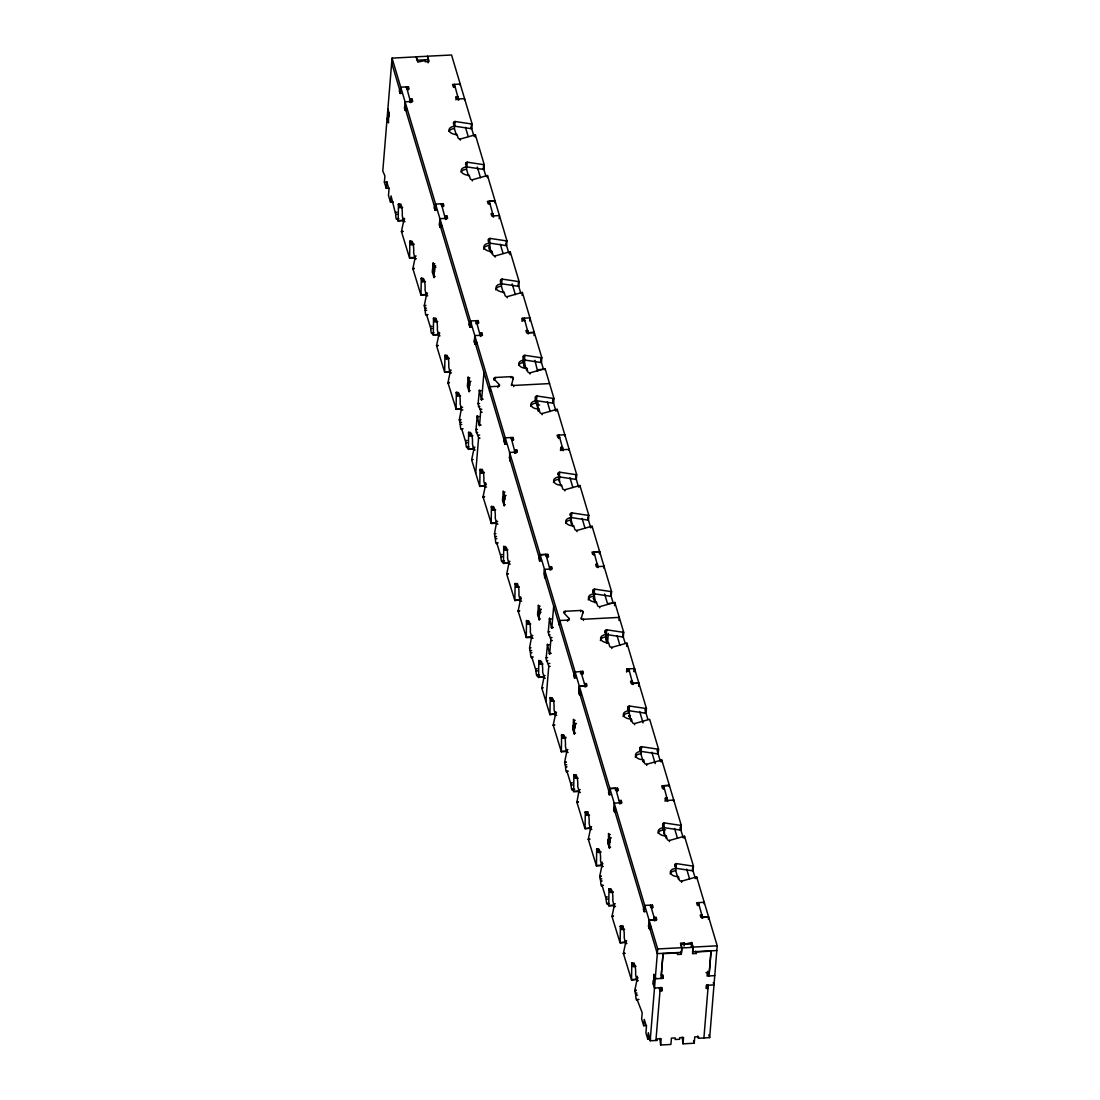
<?xml version="1.0" encoding="UTF-8"?>
<svg xmlns="http://www.w3.org/2000/svg" width="1100" height="1100" viewBox="0 0 1100 1100"><rect width="100%" height="100%" fill="white"/><g stroke="black" fill="none" stroke-linecap="round" stroke-linejoin="round"><path stroke-width="1.5" d="M393.401 202.056L390.527 202.208L391.05 195.869L395.711 214.363A3.905 0.715 87 0 0 396.192 218.625A3.905 0.715 87 0 0 397.031 218.666L398.186 221.086L398.461 203.83L399.809 207.597L402.683 207.446M398.214 220.577L403.961 220.344L403.975 218.281M401.459 231.564L409.585 258.17L409.86 240.914L411.207 244.681L414.081 244.53A6.848 1.265 87 0 1 414.123 244.049M426.772 293.439L426.759 294.442L420.998 294.814L421.259 277.984L422.592 281.751L425.48 281.6M439.065 332.434L439.051 334.428L433.304 334.799L433.551 317.969L434.899 321.736L437.772 321.585M436.549 345.716L444.675 372.309L444.95 355.053L446.297 358.82L449.171 358.669A6.848 1.265 87 0 1 449.212 358.188M457.683 395.89A6.848 1.265 87 0 1 459.374 394.336A6.848 1.265 87 0 1 460.144 403.879L461.409 408.581L456.087 408.939L456.349 392.123L457.683 395.89L460.57 395.739M474.155 447.562L474.141 448.566L468.394 448.938L468.641 432.107L469.989 435.875L472.862 435.724M471.639 459.855L479.765 486.447L480.04 469.191L481.388 472.959L484.261 472.808A6.848 1.265 87 0 1 484.303 472.326M479.793 485.939L485.54 485.705L485.554 482.639M492.772 510.029A6.848 1.265 87 0 1 494.464 508.475A6.848 1.265 87 0 1 495.234 518.018L496.499 522.72L491.178 523.077L491.439 506.261L492.772 510.029L495.66 509.877M509.245 561.701L509.231 562.705L503.484 563.062L503.731 546.246L505.079 550.014L507.953 549.862M508.159 574.021L506.715 574.104L514.855 600.572L515.13 583.33L516.477 587.098L519.351 586.933M514.882 600.077L520.63 599.844L520.644 596.777M527.862 624.168A6.848 1.265 87 0 1 529.554 622.614A6.848 1.265 87 0 1 530.324 632.156L531.589 636.845L526.268 637.216L526.529 620.4L527.862 624.168L530.75 624.016M543.964 676.857L538.574 677.201L538.821 660.385L540.169 664.152L543.043 664.001M541.819 688.119L549.945 714.711L550.22 697.455L551.567 701.223L554.441 701.071M549.973 714.216L555.72 713.982L555.734 711.92M553.217 725.202L561.344 751.795L561.619 734.539L562.952 738.306L565.84 738.155A6.848 1.265 87 0 1 565.936 737.206M575.259 778.291A6.848 1.265 87 0 1 576.936 776.737A6.848 1.265 87 0 1 577.706 786.28L578.971 790.969L573.664 791.34L573.911 774.524L575.259 778.291L578.132 778.14M590.824 827.049L590.81 828.053L585.049 828.424L585.31 811.594L586.658 815.361L589.531 815.21M588.308 839.341L596.434 865.934L596.709 848.678L598.043 852.445L600.93 852.294A6.848 1.265 87 0 1 600.971 851.812M596.434 865.906L602.195 865.631L602.223 862.125M614.501 905.107L608.754 905.479L609.001 888.662L610.349 892.43L613.223 892.279A6.848 1.265 87 0 1 613.264 891.798M625.914 941.188L625.9 942.191L620.139 942.549L620.4 925.732L621.734 929.5L624.621 929.349M623.398 953.48L631.524 980.059L631.799 962.816L633.132 966.584L636.02 966.433M631.551 979.564L637.299 979.33L637.312 976.264M409.612 257.702L415.36 257.359M426.759 294.47L420.984 295.24L412.857 268.647M439.051 334.455L433.276 335.225L432.135 332.722A3.905 0.715 87 0 1 431.283 332.764A3.905 0.715 87 0 1 430.801 328.501L426.553 314.683A3.905 0.715 87 0 1 425.714 314.641A3.905 0.715 87 0 1 425.219 310.379L424.243 305.759L425.686 305.759M444.703 371.841L450.45 371.498M474.141 448.594L468.366 449.364L467.225 446.861A3.905 0.715 87 0 1 466.373 446.902A3.905 0.715 87 0 1 465.891 442.64L461.656 428.739A3.905 0.715 87 0 1 460.804 428.78A3.905 0.715 87 0 1 460.309 424.518L459.346 419.87M509.231 562.732L503.456 563.502L502.301 561.082A3.905 0.715 87 0 1 501.462 561.041A3.905 0.715 87 0 1 500.981 556.779L496.746 542.877A3.905 0.715 87 0 1 495.894 542.919A3.905 0.715 87 0 1 495.399 538.656L494.436 533.995M561.371 751.327L567.119 750.984M590.81 828.08L585.035 828.85L576.909 802.258M596.461 865.466L602.209 865.122M625.9 942.219L620.125 942.989L611.985 916.506L613.429 916.438M403.961 220.371L398.186 221.045M456.087 408.939L447.947 382.786M485.54 485.732L479.765 486.42M491.178 523.077L483.038 496.925M520.63 599.871L514.855 600.545M526.268 637.216L518.127 611.064M538.56 677.243L543.95 677.352L541.86 687.83L543.29 687.761M555.72 714.01L549.945 714.684M573.65 791.381L572.481 789.346A3.905 0.715 87 0 1 571.643 789.305A3.905 0.715 87 0 1 571.161 785.043L566.926 771.155A3.905 0.715 87 0 1 566.074 771.196A3.905 0.715 87 0 1 565.579 766.92L564.616 762.273M608.74 905.506L607.571 903.485A3.905 0.715 87 0 1 606.732 903.444A3.905 0.715 87 0 1 606.251 899.181L602.016 885.294A3.905 0.715 87 0 1 601.164 885.335A3.905 0.715 87 0 1 600.669 881.059L599.706 876.411M637.299 979.357L631.524 980.031M450.45 371.786L444.675 372.281M508.2 573.623L506.77 573.691L508.819 563.846L507.526 558.002A6.848 1.265 87 0 0 506.756 548.46A6.848 1.265 87 0 0 505.079 550.014M578.38 801.886L576.95 801.969L578.971 790.969M477.18 415.869L475.942 430.746L478.596 437.69L475.695 473.206M537.763 409.942L538.051 402.902L535.851 399.396M549.519 654.184L547.484 644.132L546.109 658.914L548.763 666.174L545.875 701.47M402.93 231.192L401.5 231.275L403.549 221.581L402.256 215.586A6.848 1.265 87 0 0 401.486 206.058A6.848 1.265 87 0 0 399.809 207.597M414.329 268.276L412.899 268.359L414.947 258.679L413.655 252.67A6.848 1.265 87 0 0 412.885 243.127A6.848 1.265 87 0 0 411.207 244.681M425.728 305.36L424.297 305.429L426.332 295.749L425.054 289.74A6.848 1.265 87 0 0 424.284 280.197A6.848 1.265 87 0 0 422.592 281.751M438.02 345.345L436.59 345.414L438.639 335.734L437.346 329.725A6.848 1.265 87 0 0 436.576 320.183A6.848 1.265 87 0 0 434.899 321.736M449.419 382.415L447.989 382.498L450.038 372.804L448.745 366.809A6.848 1.265 87 0 0 447.975 357.266A6.848 1.265 87 0 0 446.297 358.82M460.817 419.499L459.388 419.567L461.409 408.581M473.11 459.484L471.68 459.553L473.729 449.873L472.436 443.864A6.848 1.265 87 0 0 471.666 434.321A6.848 1.265 87 0 0 469.989 435.875M484.509 496.554L483.079 496.636L485.127 486.942L483.835 480.947A6.848 1.265 87 0 0 483.065 471.405A6.848 1.265 87 0 0 481.388 472.959M495.908 533.638L494.478 533.706L496.499 522.72M508.805 564.149L510.235 564.08M519.599 610.692L518.169 610.775L520.217 601.081L518.925 595.086A6.848 1.265 87 0 0 518.155 585.544A6.848 1.265 87 0 0 516.477 587.098M530.998 647.763L529.567 647.845L531.589 636.845M554.689 724.831L553.259 724.9L555.294 715.22L554.015 709.211A6.848 1.265 87 0 0 553.245 699.683A6.848 1.265 87 0 0 551.567 701.223M566.087 761.901L564.658 761.984L566.692 752.29L565.414 746.295A6.848 1.265 87 0 0 564.644 736.753A6.848 1.265 87 0 0 562.952 738.306M578.985 792.426L580.415 792.357M589.779 838.97L588.349 839.039L590.384 829.359L589.105 823.35A6.848 1.265 87 0 0 588.335 813.808A6.848 1.265 87 0 0 586.658 815.361M601.178 876.04L599.748 876.122L601.783 866.429L600.504 860.434A6.848 1.265 87 0 0 599.734 850.891A6.848 1.265 87 0 0 598.043 852.445M613.47 916.025L612.04 916.107L614.089 906.414L612.796 900.419A6.848 1.265 87 0 0 612.026 890.876A6.848 1.265 87 0 0 610.349 892.43M624.869 953.109L623.439 953.178L625.474 943.497L624.195 937.489A6.848 1.265 87 0 0 623.425 927.946A6.848 1.265 87 0 0 621.734 929.5M636.268 990.179L634.837 990.261L636.873 980.567L635.594 974.572A6.848 1.265 87 0 0 634.824 965.03A6.848 1.265 87 0 0 633.132 966.584M481.47 400.029L479.421 389.978L478.046 404.181L480.7 411.015L479.504 425.837M478.569 438.199L480.013 438.116M538.148 405.144L539.591 405.061M549.491 618.255L548.226 632.569L550.88 639.293L549.656 654.143M409.585 258.17L415.346 257.868M474.127 449.061L473.853 448.154M561.344 751.795L567.105 751.492M481.621 399.96L483.959 372.405M553.685 606.224L551.788 628.265M581.144 619.025L583.041 611.875A1.952 1.169 5 0 0 580.745 610.459L565.235 611.284A1.952 1.169 5 0 0 563.846 612.879L569.085 618.502L568.961 619.96M389.139 188.183L386.265 188.334L384.381 182.242L384.904 175.904L382.786 171.009L392.054 58.135L416.199 56.856L417.766 62.123L424.779 60.569L425.123 61.737L428.973 61.531L427.391 56.279L416.212 56.801L417.271 60.225L428.464 59.634L428.203 62.81M388.163 121.729L388.933 112.489M386.265 188.334L386.788 181.995L389.001 189.214L388.479 195.553L390.527 202.208M433.152 267.066L433.07 262.749L434.816 268.455L434.555 271.631L434.211 270.49M489.459 249.274L490.022 242.509M524.219 367.469L524.893 359.356M537.598 371.36L534.944 360.332M559.309 481.607L559.749 476.19M593.464 598.482L594.179 598.441L594.619 593.038M607.544 643.019L608.327 633.408M628.664 712.607L629.489 709.871M646.58 1025.558L643.706 1025.709L644.229 1019.37L646.442 1026.589L645.92 1032.928L647.79 1039.019L650.678 1038.867M647.79 1039.019L648.312 1032.68L650.169 1040.737L657.195 1040.449L657.319 1038.867L661.169 1038.661L660.646 1045L670.904 1044.464L671.426 1038.125L675.263 1037.919L675.139 1039.5L679.594 1039.266L679.717 1037.685L683.554 1037.479L683.031 1043.817L694.237 1043.226L694.76 1036.888L698.596 1036.695L698.459 1038.276L709.679 1037.602L716.815 950.551L692.643 951.789L693.055 947.1L691.707 942.562L684.695 944.116L684.337 942.947L680.501 943.14L681.862 947.691L681.45 952.38L657.291 953.645L648.697 924.811M653.441 984.596L654.197 975.356M650.169 1040.737L657.704 948.956L392.054 58.135M661.018 978.477L663.066 953.398M655.93 1040.435L660.261 987.731M659.299 988.611L660 990.894L661.911 990.784L662.173 987.621L654.5 988.02M656.824 978.367L653.936 978.519L653.854 974.215L655.256 978.78L662.929 978.367L663.19 975.205L661.279 975.301L663.053 953.673L677.614 952.916L677.476 954.497L681.312 954.291L681.835 947.952L680.79 944.529L691.982 943.938L693.041 947.361L692.519 953.7L696.355 953.494L696.479 951.912L711.04 951.143L709.266 972.785L707.341 972.881L707.08 976.044L714.766 975.645M659.849 1038.4L660.646 1045M682.248 1037.231L683.031 1043.817M691.721 947.114L691.982 943.938M711.054 950.854L709.005 975.947L707.602 971.396M703.904 1037.987L708.249 985.201M497.874 387.461L497.97 386.293A1.952 1.169 5 0 0 499.359 384.697L494.12 379.074A1.952 1.169 5 0 1 495.509 377.479L511.019 376.654A1.952 1.169 5 0 1 513.315 378.07L513.205 379.239M510.922 377.836L511.019 376.654M529.526 648.134L530.489 652.795A3.905 0.715 87 0 0 530.984 657.058A3.905 0.715 87 0 0 531.822 657.099L533.252 657.016M567.6 621.266L567.696 620.098A1.952 1.169 5 0 0 569.085 618.502M580.649 611.641L580.745 610.459M638.949 999.446L637.092 999.501A3.905 0.715 87 0 1 636.254 999.46A3.905 0.715 87 0 1 635.759 995.197L634.796 990.55M490.022 203.596L488.098 203.706L487.396 201.369L495.082 200.956L494.904 202.909M401.61 93.363L400.166 93.445L399.465 91.108L399.603 89.54L401.046 89.458M400.166 93.445L400.716 87.189L408.389 86.79L409.09 89.127L407.165 89.224M407.014 110.289L405.226 110.385L404.525 108.047L405.075 101.791L412.748 101.392L412.046 99.055L410.135 99.165L409.86 102.286M406.368 88.055L406.464 86.886L410.726 102.671M405.226 110.385L405.35 108.831L407.151 108.735M408.114 89.911L408.389 86.79M411.771 102.19L412.046 99.055M436.466 210.265L435.022 210.347L434.335 208.01L434.473 206.442L436.26 206.346M435.022 210.347L435.572 204.091L443.259 203.692L443.946 206.03L442.035 206.126M441.884 227.205L440.082 227.288L439.381 224.95L439.931 218.694L447.604 218.295L446.916 215.958L444.991 216.067M441.224 204.958L441.334 203.789L445.582 219.574M440.082 227.288L440.22 225.734L442.021 225.637M442.984 206.814L443.259 203.692M454.19 87.491L454.451 84.356L458.714 100.141M453.461 123.942L453.571 122.774A1.952 1.169 5 0 1 455.139 121.495L471.57 123.984A1.952 1.169 5 0 0 472.134 123.998L471.721 128.686A1.952 1.169 5 0 1 471.158 128.672L454.726 126.198A1.952 1.169 5 0 0 453.736 126.445M455.922 99.866L456.197 96.731L458.123 96.635L457.848 99.756M446.641 219.093L446.916 215.958M456.362 135.162L454.41 128.618L455.139 121.495M460.116 85.222L460.212 84.054L452.54 84.466L453.241 86.804L455.152 86.694M460.268 140.209L460.364 139.026L474.829 134.929A1.952 1.169 5 0 1 475.365 134.846L484.261 164.697L483.849 169.386A1.952 1.169 5 0 1 483.285 169.373L466.868 166.884A1.952 1.169 5 0 0 465.864 167.131M464.475 99.839L464.571 98.67L456.899 99.069L456.197 96.731M465.603 164.642L465.699 163.46A1.952 1.169 5 0 1 467.266 162.195L483.697 164.67A1.952 1.169 5 0 0 484.261 164.697M468.49 175.863L466.538 169.317L467.266 162.195M471.158 128.672L471.57 123.984M475.186 136.909L475.365 134.846M472.395 180.909L472.505 179.726L486.97 175.629A1.952 1.169 5 0 1 487.506 175.546L506.99 240.9L506.578 245.589A1.952 1.169 5 0 1 506.014 245.575L489.582 243.1A1.952 1.169 5 0 0 488.909 243.21M471.336 327.168L469.893 327.25L469.191 324.913L469.329 323.345L471.487 323.235M483.285 169.373L483.697 164.67M469.893 327.25L470.442 320.994L478.115 320.595L478.816 322.933L476.891 323.029M487.328 177.595L487.506 175.546M476.74 344.107L474.939 344.204L474.251 341.866L474.788 335.596L482.474 335.197L481.772 332.86L479.861 332.97M475.915 323.812L476.19 320.691L480.453 336.476M474.939 344.204L475.076 342.636L476.877 342.54M477.84 323.716L478.115 320.595M489.087 203.995L489.321 201.259L495.082 200.956M488.276 241.436L488.428 239.676A1.952 1.169 5 0 1 489.995 238.397L506.426 240.886A1.952 1.169 5 0 0 506.99 240.9M481.498 335.995L481.772 332.86M488.428 239.676L489.473 243.183A6.848 4.084 5 0 0 483.973 247.624A6.848 4.084 5 0 0 491.906 251.364L491.714 253.701L489.266 245.52L489.995 238.397M492.704 216.659L492.979 213.538L491.054 213.634L491.755 215.971L499.441 215.572L499.166 218.694M493.57 217.044L489.321 201.259M495.124 257.111L495.22 255.929L509.685 251.831A1.952 1.169 5 0 1 510.221 251.749L519.131 281.6L518.719 286.289A1.952 1.169 5 0 1 518.155 286.275L501.724 283.786A1.952 1.169 5 0 0 501.036 283.91M489.624 391.408L490.036 386.705L497.97 386.293M500.404 282.123L500.569 280.363A1.952 1.169 5 0 1 502.136 279.097L518.567 281.572A1.952 1.169 5 0 0 519.131 281.6M503.36 292.765L501.408 286.22L502.136 279.097M494.12 379.074L494.01 380.243M506.014 245.575L506.426 240.886M495.399 378.647L495.509 377.479M509.974 254.691L510.221 251.749M499.263 385.866L499.359 384.697M507.265 297.811L507.361 296.629L521.826 292.531A1.952 1.169 5 0 1 522.362 292.449L541.846 357.803L541.447 362.491A1.952 1.169 5 0 1 540.884 362.478L524.452 360.002A1.952 1.169 5 0 0 523.462 360.25M506.151 443.96L504.721 444.043L504.158 440.138M518.155 286.275L518.567 281.572M504.721 444.043L505.257 437.772L512.971 437.498L513.673 439.835L511.761 439.931M511.39 385.522L513.315 378.07M513.7 386.636L513.81 385.454A1.952 1.169 5 0 1 511.527 384.051M522.101 295.377L522.362 292.449M510.922 438.652L511.019 437.47L515.281 453.255M509.905 459.415L509.768 460.982L509.616 452.389L517.33 452.1L516.643 449.763L514.717 449.873L514.442 452.994M521.991 321.393L522.266 318.271L529.939 317.859L529.664 320.994M512.71 440.619L512.971 437.498M523.971 320.512L524.178 318.161L528.413 333.891M523.064 359.219L523.284 356.579A1.952 1.169 5 0 1 524.865 355.3L541.283 357.789A1.952 1.169 5 0 0 541.846 357.803M516.368 452.897L516.643 449.763M526.089 368.967L524.136 362.422L524.865 355.3M527.574 333.561L527.849 330.44L525.924 330.536L526.625 332.874L534.298 332.475L534.023 335.596M526.57 370.604L526.776 368.266A6.848 4.084 5 0 1 518.842 364.526A6.848 4.084 5 0 1 524.329 360.085L523.284 356.579M529.98 374.014L530.09 372.831L544.555 368.734A1.952 1.169 5 0 1 545.091 368.651L553.987 398.502L553.575 403.191A1.952 1.169 5 0 1 553.011 403.178L536.594 400.689A1.952 1.169 5 0 0 535.59 400.936M535.15 400.496L535.425 397.265A1.952 1.169 5 0 1 536.993 396L553.424 398.475A1.952 1.169 5 0 0 553.987 398.502M538.216 411.317A6.848 4.084 5 0 0 538.711 411.304L536.264 403.123L536.993 396M540.884 362.478L541.283 357.789M538.711 411.304L538.918 408.966A6.848 4.084 5 0 1 530.97 405.226A6.848 4.084 5 0 1 536.47 400.771L535.425 397.265M544.981 369.834L545.091 368.651M542.121 414.714L542.231 413.531L556.696 409.434A1.952 1.169 5 0 1 557.219 409.351L576.716 474.705L576.304 479.394A1.952 1.169 5 0 1 575.74 479.38L559.309 476.905A1.952 1.169 5 0 0 558.181 477.221M541.021 560.862L539.577 560.945L539.014 557.04M553.011 403.178L553.424 398.475M539.577 560.945L540.127 554.675L545.889 554.373L550.138 570.158M557.123 410.52L557.219 409.351M544.514 569.415L544.115 574.104L574.612 676.39M545.751 555.94L545.889 554.373M544.775 576.317L544.638 577.885L544.486 569.291L552.2 569.002L551.499 566.665L549.574 566.775M547.566 557.521L547.841 554.4L540.155 554.799M558.717 438.529L559.02 435.009L563.269 450.725M558.044 474.65L558.154 473.481A1.952 1.169 5 0 1 559.721 472.203L576.152 474.691A1.952 1.169 5 0 0 576.716 474.705M560.519 450.574L560.78 447.439L562.705 447.342L562.43 450.464M560.945 485.87L558.993 479.325L559.721 472.203M551.224 569.8L551.499 566.665M564.685 435.875L564.781 434.706M564.85 490.916L564.946 489.734L579.411 485.636A1.952 1.169 5 0 1 579.947 485.554L588.844 515.405L588.445 520.094A1.952 1.169 5 0 1 587.881 520.08L571.45 517.605A1.952 1.169 5 0 0 570.322 517.921M569.016 450.422L569.126 449.254M559.35 625.212L559.763 620.51L567.696 620.098M570.185 515.35L570.281 514.168A1.952 1.169 5 0 1 571.862 512.902L588.294 515.377A1.952 1.169 5 0 0 588.844 515.405M573.086 526.57L571.134 520.025L571.862 512.902M575.74 479.38L576.152 474.691M565.125 612.452L565.235 611.284M579.851 486.736L579.947 485.554M576.991 531.616L577.087 530.434L591.553 526.336A1.952 1.169 5 0 1 592.089 526.254L611.572 591.607L611.174 596.296A1.952 1.169 5 0 1 610.61 596.283L594.179 593.808A1.952 1.169 5 0 0 593.491 593.918M575.919 677.889L574.475 677.957L573.911 674.053M587.881 520.08L588.294 515.377M574.475 677.957L575.382 671.688M582.931 613.044L583.041 611.875M583.426 620.441L583.536 619.259A1.952 1.169 5 0 1 581.24 617.856M591.979 527.423L592.089 526.254M581.295 694.691L579.494 694.788L578.806 692.45L579.342 686.194L585.104 685.891L585.007 687.06M580.58 673.75L580.786 671.399L585.104 685.891M579.494 694.788L579.631 693.234L581.433 693.138M582.423 674.424L582.697 671.303L574.984 672.086M593.601 554.977L593.876 551.856L599.624 551.554L599.431 553.891M592.831 592.433L593.01 590.384A1.952 1.169 5 0 1 594.591 589.105L611.009 591.594A1.952 1.169 5 0 0 611.572 591.607M595.801 602.773L593.01 590.384M586.094 686.702L586.369 683.567L584.444 683.678M594.179 593.808L594.591 589.105M597.3 567.366L597.561 564.245L595.65 564.341L596.337 566.679L604.024 566.28M598.125 567.641L593.876 551.856M599.706 607.819L599.816 606.65L614.281 602.539A1.952 1.169 5 0 1 614.817 602.456L623.714 632.308L623.301 636.996A1.952 1.169 5 0 1 622.737 636.982L606.306 634.507A1.952 1.169 5 0 0 605.632 634.618M603.817 568.109L603.982 566.156M604.973 633.132L605.151 631.084A1.952 1.169 5 0 1 606.719 629.805L623.15 632.28A1.952 1.169 5 0 0 623.714 632.308M607.942 643.473L605.151 631.084M606.306 634.507L606.719 629.805M610.61 596.283L611.009 591.594M614.529 605.688L614.817 602.456M611.848 648.519L611.944 647.336L626.409 643.239A1.952 1.169 5 0 1 626.945 643.156L646.442 708.51L646.03 713.199A1.952 1.169 5 0 1 645.466 713.185L629.035 710.71L629.447 706.008L645.879 708.496A1.952 1.169 5 0 0 646.442 708.51M618.984 620.51L619.259 617.389L583.536 619.259M610.748 794.668L609.304 794.75L608.602 792.412L608.74 790.845L610.184 790.763M622.737 636.982L623.15 632.28M609.304 794.75L609.854 788.494L615.615 788.191L619.864 803.976M626.67 646.388L626.945 643.156M616.165 811.594L614.364 811.69L613.663 809.352L614.212 803.096L621.926 802.808L621.225 800.47L619.3 800.58M615.436 790.144L615.615 788.191M614.364 811.69L614.501 810.136L616.303 810.04M626.574 672.1L626.849 668.979L634.521 668.566L634.26 671.701M617.293 791.326L617.567 788.205L609.881 788.604M628.499 671.495L628.732 668.759L632.995 684.544M627.646 709.926L627.88 707.286A1.952 1.169 5 0 1 629.447 706.008M628.925 710.793A6.848 4.084 5 0 0 623.425 715.234A6.848 4.084 5 0 0 631.359 718.974L631.152 721.325L627.88 707.286M620.95 803.605L621.225 800.47M632.156 684.269L632.431 681.148L630.506 681.244L631.207 683.581L638.88 683.183M634.219 671.577L634.494 668.456M634.576 724.721L634.673 723.553L649.138 719.441A1.952 1.169 5 0 1 649.674 719.359L658.57 749.21L658.171 753.899A1.952 1.169 5 0 1 657.607 753.885L641.176 751.41A6.848 4.084 5 0 0 635.566 755.934A6.848 4.084 5 0 0 643.5 759.674L644.545 763.18A1.952 1.169 5 0 0 646.814 764.239L661.279 760.141A1.952 1.169 5 0 1 661.815 760.059L681.299 825.412L680.886 830.115A1.952 1.169 5 0 1 680.322 830.088L663.905 827.612A1.952 1.169 5 0 0 662.764 827.929M638.605 686.304L638.852 683.059L633.091 683.361M639.788 750.626L640.007 747.986A1.952 1.169 5 0 1 641.589 746.707L658.006 749.183A1.952 1.169 5 0 0 658.57 749.21M643.5 759.674L643.294 762.011L640.86 753.83L641.589 746.707M645.466 713.185L645.879 708.496M646.704 765.421L646.814 764.239M645.604 911.57L644.174 911.652L643.473 909.315L643.61 907.747L645.054 907.679M657.607 753.885L658.006 749.183M644.174 911.652L644.71 905.396L652.424 905.107L653.125 907.445L651.2 907.541M661.664 761.819L661.815 760.059M651.021 928.51L649.22 928.593L648.519 926.255L649.069 919.999L654.83 919.696L654.734 920.879M650.375 906.263L650.471 905.094L654.83 919.696M649.22 928.593L649.357 927.039L651.159 926.942M652.149 908.229L652.424 905.107M663.286 789.181L663.602 785.661L669.35 785.359L669.254 786.527M653.895 920.604L654.17 917.482L656.081 917.372L656.783 919.71L649.11 920.122M662.64 825.357L662.736 824.189A1.952 1.169 5 0 1 664.304 822.91L680.735 825.399A1.952 1.169 5 0 0 681.299 825.412M665.101 801.281L665.376 798.146L667.288 798.05L667.013 801.171M665.527 836.591L663.575 830.046L664.304 822.91M655.82 920.508L656.081 917.372M667.851 801.446L663.602 785.661M666.023 838.227L666.229 835.876A6.848 4.084 5 0 1 658.281 832.136A6.848 4.084 5 0 1 663.781 827.695L662.736 824.189M669.433 841.624L669.543 840.455L684.007 836.344A1.952 1.169 5 0 1 684.53 836.261L693.44 866.112L693.027 870.801A1.952 1.169 5 0 1 692.464 870.787L676.033 868.312A1.952 1.169 5 0 0 674.905 868.629M673.612 801.144L673.709 799.961M674.768 866.058L674.877 864.889A1.952 1.169 5 0 1 676.445 863.61L692.876 866.085A1.952 1.169 5 0 0 693.44 866.112M677.669 877.277L675.716 870.732L676.445 863.61M680.322 830.088L680.735 825.399M678.15 878.914L678.356 876.576A6.848 4.084 5 0 1 670.423 872.836A6.848 4.084 5 0 1 675.923 868.395L674.877 864.889M684.406 837.732L684.53 836.261M681.574 882.324L681.67 881.141L696.135 877.044A1.952 1.169 5 0 1 696.671 876.961L717.214 945.821L716.801 950.524M684.076 946.069L684.337 942.947M692.464 870.787L692.876 866.085M696.548 878.433L696.671 876.961M691.295 947.251L691.707 942.562M698.184 905.685L698.459 902.564L702.707 918.349M701.882 918.074L702.158 914.952L700.232 915.049L700.934 917.386L708.606 916.987L708.372 919.215M704.082 903.829L704.22 902.261L696.575 902.784L697.276 905.121L699.188 905.011M481.772 399.328L483.216 399.163M397.031 218.666L398.888 218.611M432.121 332.805L433.978 332.75M461.643 428.821L463.072 428.739M467.211 446.944L469.067 446.889M496.732 542.96L498.163 542.877M531.822 657.099L536.071 670.904A3.905 0.715 87 0 0 536.553 675.18A3.905 0.715 87 0 0 537.391 675.207L539.55 675.098M537.391 675.207L538.546 677.641M566.913 771.237L568.342 771.155M602.002 885.362L603.433 885.294M637.092 999.501L642.18 1012.715L641.658 1019.054L643.706 1025.709M476.987 416.652L478.431 416.57M481.924 399.245L481.195 399.286M479.793 425.136L479.064 425.164L477.317 415.882M399.465 91.108L400.909 91.025M404.525 108.047L406.326 107.951M384.381 182.242L387.269 182.091M398.75 204.174L400.909 204.05M398.269 204.614L399.712 204.531M434.335 208.01L436.136 207.914M395.491 212.314L396.894 212.149M395.711 214.363L397.141 214.28M403.315 219.01L404.759 218.928M403.535 221.732L404.979 221.65M439.381 224.95L441.183 224.867M401.445 231.674L402.889 231.605M410.149 241.258L411.95 241.161M409.668 241.697L411.111 241.629M414.714 256.094L416.144 256.011M414.934 258.816L416.364 258.748M434.857 263.821L433.414 263.89L432.658 273.13L434.101 273.061M432.809 265.925L435.683 265.774M435.902 267.245L434.473 267.314L433.703 276.554L435.146 276.485M412.844 268.757L414.288 268.689M421.547 278.327L422.991 278.259M421.066 278.781L422.51 278.699M426.14 293.274L427.543 293.095M426.332 295.9L427.763 295.817M424.985 308.248L426.415 308.165M425.219 310.379L426.663 310.296M426.553 314.683L427.982 314.614M433.84 318.312L435.999 318.202M433.359 318.766L435.16 318.67M524.879 320.499L522.954 320.609L522.266 318.271M430.581 326.452L431.984 326.288M469.191 324.913L470.635 324.83M430.801 328.501L432.231 328.419M438.405 333.149L439.835 333.08M438.625 335.885L440.055 335.803M528.523 332.709L534.284 332.406M474.251 341.866L476.053 341.77M436.535 345.826L437.979 345.744M445.239 355.396L447.04 355.3M444.757 355.836L446.201 355.754M449.804 370.232L451.234 370.15M450.024 372.955L451.454 372.886M537.735 369.683L543.496 369.38L540.705 360.03M469.947 377.946L468.504 378.029L467.748 387.269L469.191 387.2M470.993 381.37L469.562 381.453L468.793 390.692L470.236 390.624M447.934 382.896L449.377 382.828M513.81 385.454L549.533 383.584M479.119 390.761L481.14 390.638M456.638 392.466L458.081 392.397M456.156 392.906L457.6 392.837M478.06 403.576L479.504 403.494M461.203 407.303L462.632 407.234M478.39 406.56L479.834 406.491M456.074 409.379L461.478 409.09M461.422 410.039L462.853 409.956M480.37 409.324L481.814 409.241M480.7 412.308L482.144 412.239M477.565 416.598L479.009 416.529M459.332 419.98L460.776 419.897M460.089 422.469L461.505 422.304M460.309 424.518L461.752 424.435M479.641 425.123L481.085 425.04M475.942 429.454L477.373 429.385M468.93 432.451L470.374 432.382M468.449 432.891L469.893 432.822M476.259 432.451L477.703 432.369M478.239 435.201L479.683 435.132M564.809 434.761L557.123 435.174L557.824 437.511L559.735 437.401M465.671 440.591L467.074 440.426M465.891 442.64L467.321 442.558M504.02 441.691L505.464 441.623M473.495 447.288L474.925 447.219M473.715 450.024L475.145 449.941M569.154 449.377L561.481 449.776L560.78 447.439M480.329 469.535L482.487 469.411M479.848 469.975L481.291 469.893M484.894 484.371L486.324 484.289M485.114 487.094L486.544 487.011M505.038 492.085L503.594 492.168L502.837 501.408L504.281 501.339M506.082 495.509L504.652 495.591L503.882 504.831L505.326 504.763M483.024 497.035L484.467 496.966M491.728 506.605L493.529 506.509M491.246 507.045L492.69 506.976M496.293 521.441L497.723 521.373M491.164 523.518L496.567 523.229M496.513 524.164L497.942 524.095M495.179 536.607L496.595 536.442M495.399 538.656L496.842 538.574M504.02 546.59L505.464 546.521M503.539 547.03L504.982 546.961M500.734 554.634L502.164 554.565M500.981 556.779L502.411 556.696M599.665 551.664L591.993 552.076L592.68 554.414L594.605 554.304M546.618 556.834L548.543 556.737L547.841 554.4M538.89 558.607L540.678 558.511M502.301 561.082L504.46 560.959M508.585 561.426L510.015 561.357M515.419 583.66L517.577 583.55M514.938 584.114L516.381 584.031M519.984 598.51L521.414 598.428M520.204 601.232L521.634 601.15M593.34 598.166L594.303 598.111M594.399 601.59L595.361 601.535M540.127 606.224L538.684 606.306L537.928 615.546L539.357 615.464M541.31 609.317L538.423 609.469L538.34 605.165L540.086 610.871L539.825 614.034L539.481 612.893M541.173 609.648L539.743 609.73L538.973 618.97L540.416 618.888M518.114 611.174L519.558 611.105M541.062 612.219L538.189 612.37L537.831 611.229L537.57 614.405L539.33 620.111L539.234 615.794M549.299 619.039L551.32 618.915M526.817 620.744L528.619 620.648M526.336 621.184L527.78 621.115M549.656 618.296L551.375 627.564L553.396 627.44M548.24 631.854L549.684 631.771M531.382 635.58L532.812 635.498M548.57 634.837L550.014 634.755M526.254 637.656L532.015 637.354M531.602 638.303L533.033 638.234M550.55 637.601L551.994 637.519M550.88 640.585L552.324 640.502M605.564 637.684L606.636 637.629M547.168 644.916L549.189 644.793M530.255 650.664L531.685 650.581M530.489 652.795L531.933 652.712M549.244 653.441L551.265 653.317M546.123 657.731L547.553 657.663M539.11 660.729L540.554 660.646M538.629 661.169L540.072 661.1M546.439 660.715L547.882 660.646M548.419 663.479L549.862 663.41M548.749 666.462L550.192 666.394M535.824 668.773L537.254 668.704M536.071 670.904L537.501 670.835M540.169 664.152A6.848 1.265 87 0 1 541.846 662.599A6.848 1.265 87 0 1 542.616 672.141L543.675 675.565L545.105 675.496M581.474 673.736L583.399 673.64L582.697 671.303M629.461 671.206L627.55 671.316L626.849 668.979M573.788 675.62L575.217 675.551M543.895 678.288L545.325 678.219M578.806 692.45L580.594 692.354M550.509 697.799L551.952 697.73M550.027 698.252L551.829 698.156M555.074 712.635L556.504 712.566M555.294 715.371L556.724 715.289M628.43 712.305L629.393 712.25M628.526 715.77L630.451 715.674M575.217 720.362L573.774 720.445L573.018 729.685L574.447 729.602M576.4 723.456L573.513 723.607L573.43 719.304L575.176 725.01L574.915 728.173L574.571 727.031M576.263 723.786L574.832 723.869L574.062 733.109L575.506 733.026M553.204 725.312L554.648 725.23M561.908 734.883L563.709 734.786M561.426 735.322L562.87 735.24M566.473 749.719L567.902 749.636M566.692 752.441L568.123 752.372M564.602 762.383L566.046 762.314M565.359 764.885L566.775 764.72M565.579 766.92L567.023 766.851M574.2 774.867L576.001 774.771M573.719 775.308L575.877 775.197M570.914 782.911L572.344 782.843M571.161 785.043L572.591 784.974M572.481 789.346L574.695 789.277M578.765 789.704L580.195 789.621M669.391 785.469L661.705 785.881L662.406 788.219L664.331 788.109M573.636 791.78L579.04 791.491M616.344 790.639L618.255 790.543L617.567 788.205M608.602 792.412L610.046 792.33M576.895 802.367L578.339 802.299M673.75 800.085L666.064 800.484L665.376 798.146M613.663 809.352L615.464 809.256M585.599 811.938L588.115 811.814M585.118 812.378L586.919 812.295M590.164 826.774L591.594 826.705M590.384 829.51L591.814 829.428M662.791 826.801L664.359 826.719M662.654 829.964L665.541 829.812M610.308 834.501L608.864 834.57L608.107 843.824L609.538 843.741M611.352 837.925L609.923 837.994L609.152 847.247L610.596 847.165M588.294 839.451L589.737 839.369M596.998 849.021L598.799 848.925M596.516 849.461L597.96 849.379M601.562 863.857L602.993 863.775M601.783 866.58L603.212 866.497M599.692 876.521L601.136 876.452M600.435 878.928L601.865 878.859M600.669 881.059L602.112 880.99M609.29 889.006L611.091 888.91M608.809 889.446L610.61 889.35M606.004 897.05L607.434 896.981M606.251 899.181L607.681 899.112M607.571 903.485L609.001 903.416M613.855 903.843L615.285 903.76M608.726 905.919L614.487 905.616M614.075 906.565L615.505 906.496M643.473 909.315L645.274 909.219M702.817 917.166L708.579 916.864M620.689 926.076L623.205 925.939M620.207 926.516L622.009 926.42M648.519 926.255L650.32 926.173M625.254 940.912L626.684 940.844M625.474 943.635L626.904 943.566M657.704 948.956L681.862 947.691M693.055 947.1L717.214 945.821M681.835 947.952L693.041 947.361M623.384 953.59L624.827 953.508M632.087 963.16L634.246 963.036M631.606 963.6L633.05 963.518M706.035 972.62L709.101 972.469M636.652 977.996L638.082 977.914M636.873 980.719L638.303 980.636M634.783 990.66L636.226 990.591M635.525 993.066L636.955 992.997M635.759 995.197L637.56 995.101M551.65 628.293L551.375 627.564M403.618 219.725L403.947 220.784M713.295 982.602L714.01 984.899L706.324 985.298L706.062 988.46L707.974 988.364L706.929 984.94M428.464 59.634L427.419 56.21L451.55 55L472.134 123.998M593.45 596.09L594.179 598.441M628.678 710.655L629.269 712.58M629.007 715.756L629.351 716.898M663.039 826.457L664.441 831.023L664.18 834.199L663.836 833.058M695.654 951.211L696.355 953.494M708.826 1034.811L709.679 1037.602M680.611 952.009L681.312 954.291M697.757 1035.994L698.459 1038.276M693.536 1040.944L694.237 1043.226M661.884 974.944L662.929 978.367M660.866 987.36L661.911 990.784M387.874 109.065L389.276 113.63L389.015 116.806L388.671 115.665M388.424 118.566L388.52 122.884L387.118 118.305M653.702 981.434L653.359 980.293L653.098 983.455L654.5 988.034M468.243 381.191L468.16 376.888L469.906 382.594L469.645 385.756L469.301 384.615M503.332 495.33L503.25 491.026L504.996 496.732L504.735 499.895L504.391 498.754M608.602 837.746L608.52 833.429L610.266 839.135L610.005 842.311L609.661 841.17M432.919 269.968L432.561 268.826L432.3 271.989L434.06 277.695L433.964 273.391M468.009 384.106L467.651 382.965L467.39 386.127L469.15 391.834L469.054 387.53M503.099 498.245L502.741 497.104L502.48 500.266L504.24 505.973L504.144 501.669M573.279 726.509L572.921 725.367L572.66 728.544L574.42 734.25L574.324 729.933M608.369 840.648L608.011 839.506L607.75 842.683L609.51 848.389L609.414 844.071M438.707 333.877L439.038 334.923M471.226 127.05L473.962 136.208M483.505 168.231L485.788 175.863M506.096 243.952L508.819 253.11M518.375 285.134L520.644 292.765M552.626 400.001L555.995 411.276M575.726 477.441L578.627 487.204M587.854 518.114L590.755 527.876M610.871 595.306L613.223 603.199L607.461 603.501L604.643 594.027M622.82 635.388L625.226 643.445M644.957 709.61L647.873 719.372M657.085 750.296L660.481 761.681M680.199 827.805L683.224 837.911M692.436 868.821L695.351 878.584M465.465 127.353L468.201 136.51M477.304 167.007L480.48 177.691M500.335 244.255L503.058 253.413M512.16 283.91L515.35 294.594M547.346 401.913L550.234 411.579M569.965 477.744L572.866 487.506M582.092 518.416L585.007 528.179M617.072 635.69L619.946 645.356M639.691 711.549L643.087 722.934M651.819 752.221L655.215 763.606M674.548 828.451L677.462 838.214M686.675 869.124L689.59 878.886M453.571 122.774L454.616 126.28A6.848 4.084 5 0 0 449.116 130.721A6.848 4.084 5 0 0 457.05 134.461L458.095 137.968A1.952 1.169 5 0 0 460.364 139.026M465.699 163.46L466.744 166.966A6.848 4.084 5 0 0 461.244 171.421A6.848 4.084 5 0 0 469.191 175.161L470.236 178.667A1.952 1.169 5 0 0 472.505 179.726M491.906 251.364L492.965 254.87A1.952 1.169 5 0 0 495.22 255.929M500.569 280.363L501.614 283.869A6.848 4.084 5 0 0 496.114 288.324A6.848 4.084 5 0 0 504.047 292.064L505.092 295.57A1.952 1.169 5 0 0 507.361 296.629M526.776 368.266L527.821 371.772A1.952 1.169 5 0 0 530.09 372.831M538.918 408.966L539.962 412.473A1.952 1.169 5 0 0 542.231 413.531M558.154 473.481L559.199 476.987A6.848 4.084 5 0 0 553.699 481.429A6.848 4.084 5 0 0 561.632 485.169L562.678 488.675A1.952 1.169 5 0 0 564.946 489.734M570.281 514.168L571.34 517.688A6.848 4.084 5 0 0 565.84 522.129A6.848 4.084 5 0 0 573.774 525.869L574.819 529.375A1.952 1.169 5 0 0 577.087 530.434M631.359 718.974L632.404 722.48A1.952 1.169 5 0 0 634.673 723.553M640.007 747.986L641.053 751.492M666.229 835.876L667.274 839.383A1.952 1.169 5 0 0 669.543 840.455M678.356 876.576L679.401 880.082A1.952 1.169 5 0 0 681.67 881.141M488.922 247.404L490.284 251.969M522.885 361.268L524.686 367.345M570.336 520.382L571.697 524.947M593.505 598.111L594.866 602.676M605.646 638.811L607.007 643.362M586.369 683.567L587.056 685.905L579.384 686.317L578.971 691.006L609.482 793.306M391.641 62.824L400.304 91.877M404.663 106.494L435.16 208.78M439.519 223.396L470.03 325.683M474.389 340.299L504.886 442.585M509.245 457.201L539.756 559.487M613.827 807.909L644.339 910.209M543.675 675.565L543.909 677.435M606.196 634.59A6.848 4.084 5 0 0 600.696 639.031A6.848 4.084 5 0 0 608.63 642.771L609.675 646.277A1.952 1.169 5 0 0 611.944 647.336M670.189 873.84A6.848 4.084 5 0 1 675.716 870.732M658.048 833.14A6.848 4.084 5 0 1 663.575 830.046M635.264 757.226A6.848 4.084 5 0 1 640.86 753.83M623.123 716.54A6.848 4.084 5 0 1 628.719 713.13M600.38 640.626A6.848 4.084 5 0 1 605.99 636.928M594.055 593.89A6.848 4.084 5 0 0 588.555 598.331A6.848 4.084 5 0 0 596.502 602.071L597.548 605.577A1.952 1.169 5 0 0 599.816 606.65M588.252 599.926A6.848 4.084 5 0 1 593.849 596.227M565.592 523.132A6.848 4.084 5 0 1 571.134 520.025M553.465 482.433A6.848 4.084 5 0 1 558.993 479.325M530.736 406.23A6.848 4.084 5 0 1 536.264 403.123M448.965 131.436A6.848 4.084 5 0 1 454.41 128.618M461.106 172.136A6.848 4.084 5 0 1 466.538 169.317M483.656 249.219A6.848 4.084 5 0 1 489.266 245.52M495.797 289.919A6.848 4.084 5 0 1 501.408 286.22M518.691 365.241A6.848 4.084 5 0 1 524.136 362.422"/></g></svg>
